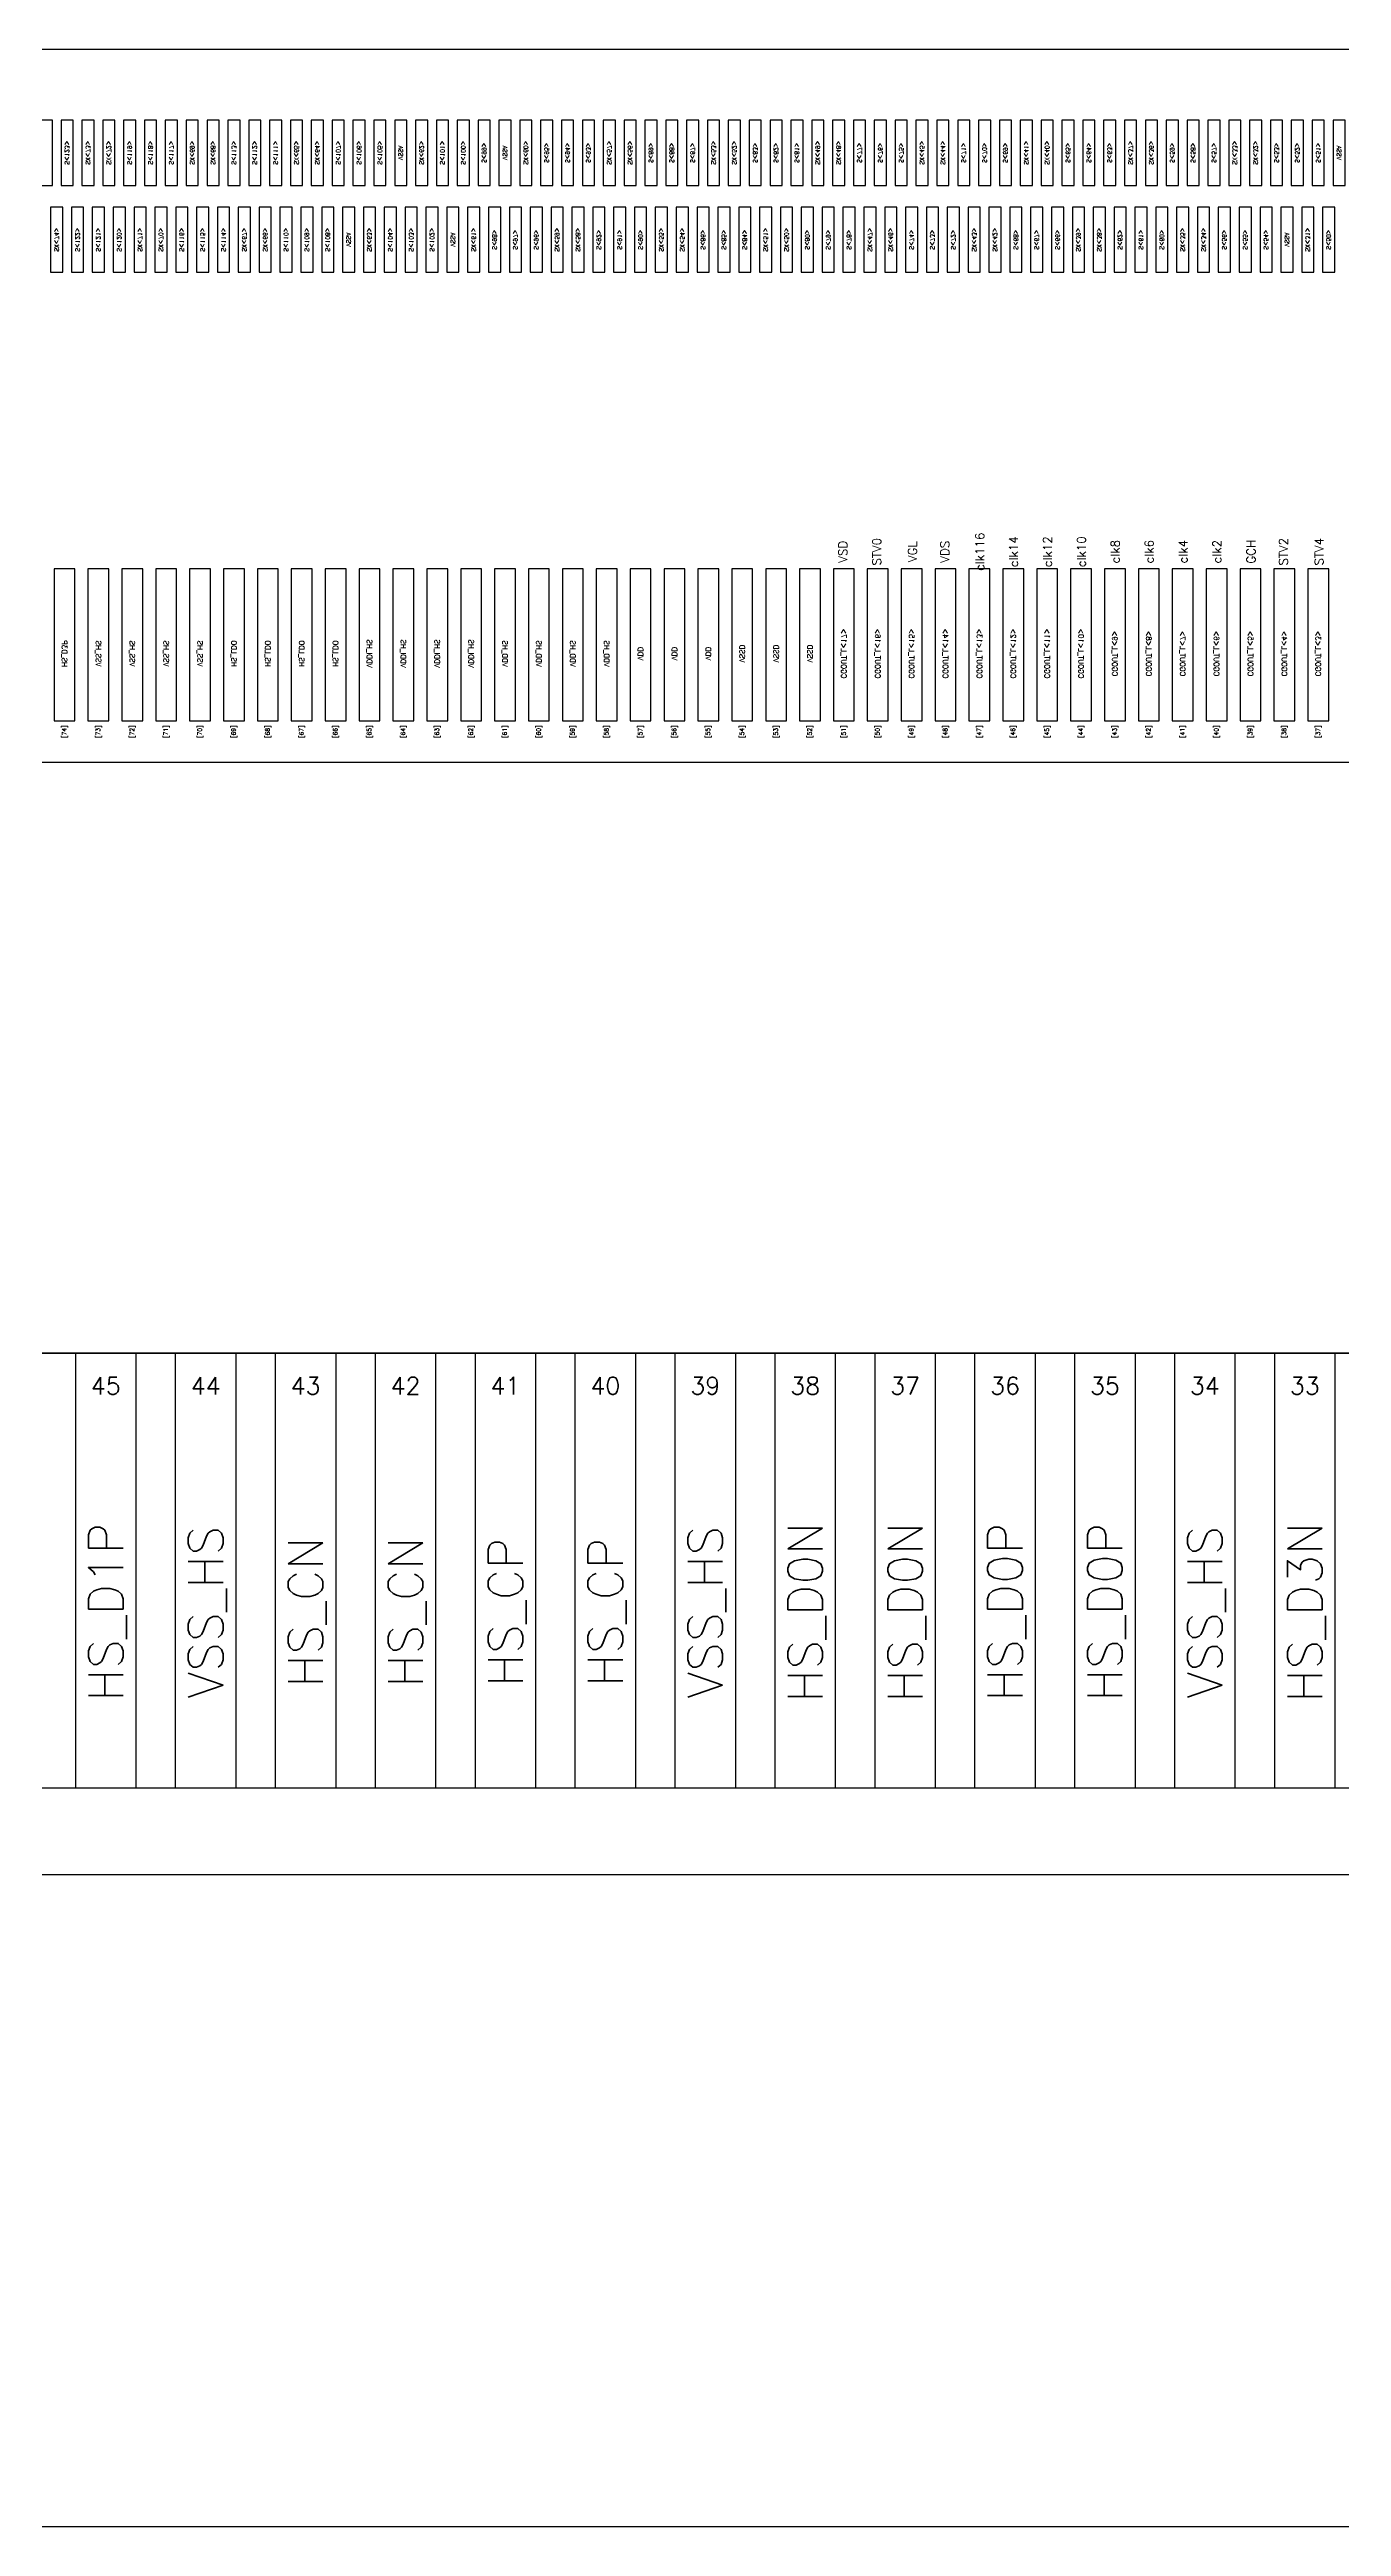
# Model space of a CAD drawing. Header units: millimetres. Extents: x 1862 to 2439, y 367 to 860.
# Drawn here: x 2067.314 to 2068.801, y 555.193 to 558.043 of the extents above; entities that cross this region are included whole.
import ezdxf
from ezdxf.enums import TextEntityAlignment as Align

# ---------------------------------------------------------------- set-up
doc = ezdxf.new("R2010")
doc.units = ezdxf.units.MM
doc.layers.add('FPC', color=7, linetype='Continuous')
doc.layers.add('标 注', color=3, linetype='Continuous')
doc.styles.get("Standard").update_dxf_attribs({"font": 'txt', "bigfont": 'gbcbig.shx'})

# ---------------------------------------------------------------- blocks, each defined once
blk = doc.blocks.new('LCD')
at = {"color": 6}
blk.add_line((7370.5424, -538.5852), (7424.3824, -538.5852), dxfattribs=at)
for points in [[(7384.9624, -537.3052), (7409.9624, -537.3052), (7409.9624, -536.4852), (7384.9624, -536.4852)], [(7406.9894, -536.6415), (7407.0034, -536.6415), (7407.0034, -536.5665), (7406.9894, -536.5665)], [(7406.9894, -536.6415), (7407.0034, -536.6415), (7407.0034, -536.5665), (7406.9894, -536.5665)], [(7407.0134, -536.6415), (7407.0274, -536.6415), (7407.0274, -536.5665), (7407.0134, -536.5665)], [(7407.0134, -536.6415), (7407.0274, -536.6415), (7407.0274, -536.5665), (7407.0134, -536.5665)], [(7407.0374, -536.6415), (7407.0514, -536.6415), (7407.0514, -536.5665), (7407.0374, -536.5665)], [(7407.0374, -536.6415), (7407.0514, -536.6415), (7407.0514, -536.5665), (7407.0374, -536.5665)], [(7407.0614, -536.6415), (7407.0754, -536.6415), (7407.0754, -536.5665), (7407.0614, -536.5665)], [(7407.0614, -536.6415), (7407.0754, -536.6415), (7407.0754, -536.5665), (7407.0614, -536.5665)], [(7407.0854, -536.6415), (7407.0994, -536.6415), (7407.0994, -536.5665), (7407.0854, -536.5665)], [(7407.0854, -536.6415), (7407.0994, -536.6415), (7407.0994, -536.5665), (7407.0854, -536.5665)], [(7407.1094, -536.6415), (7407.1234, -536.6415), (7407.1234, -536.5665), (7407.1094, -536.5665)], [(7407.1094, -536.6415), (7407.1234, -536.6415), (7407.1234, -536.5665), (7407.1094, -536.5665)], [(7407.1334, -536.6415), (7407.1474, -536.6415), (7407.1474, -536.5665), (7407.1334, -536.5665)], [(7407.1334, -536.6415), (7407.1474, -536.6415), (7407.1474, -536.5665), (7407.1334, -536.5665)], [(7407.1574, -536.6415), (7407.1714, -536.6415), (7407.1714, -536.5665), (7407.1574, -536.5665)], [(7407.1574, -536.6415), (7407.1714, -536.6415), (7407.1714, -536.5665), (7407.1574, -536.5665)], [(7407.1814, -536.6415), (7407.1954, -536.6415), (7407.1954, -536.5665), (7407.1814, -536.5665)], [(7407.1814, -536.6415), (7407.1954, -536.6415), (7407.1954, -536.5665), (7407.1814, -536.5665)], [(7407.2054, -536.6415), (7407.2194, -536.6415), (7407.2194, -536.5665), (7407.2054, -536.5665)], [(7407.2054, -536.6415), (7407.2194, -536.6415), (7407.2194, -536.5665), (7407.2054, -536.5665)], [(7407.2294, -536.6415), (7407.2434, -536.6415), (7407.2434, -536.5665), (7407.2294, -536.5665)], [(7407.2294, -536.6415), (7407.2434, -536.6415), (7407.2434, -536.5665), (7407.2294, -536.5665)], [(7407.2534, -536.6415), (7407.2674, -536.6415), (7407.2674, -536.5665), (7407.2534, -536.5665)], [(7407.2534, -536.6415), (7407.2674, -536.6415), (7407.2674, -536.5665), (7407.2534, -536.5665)], [(7407.2774, -536.6415), (7407.2914, -536.6415), (7407.2914, -536.5665), (7407.2774, -536.5665)], [(7407.2774, -536.6415), (7407.2914, -536.6415), (7407.2914, -536.5665), (7407.2774, -536.5665)], [(7407.3014, -536.6415), (7407.3154, -536.6415), (7407.3154, -536.5665), (7407.3014, -536.5665)], [(7407.3014, -536.6415), (7407.3154, -536.6415), (7407.3154, -536.5665), (7407.3014, -536.5665)], [(7407.3254, -536.6415), (7407.3394, -536.6415), (7407.3394, -536.5665), (7407.3254, -536.5665)], [(7407.3254, -536.6415), (7407.3394, -536.6415), (7407.3394, -536.5665), (7407.3254, -536.5665)], [(7407.3494, -536.6415), (7407.3634, -536.6415), (7407.3634, -536.5665), (7407.3494, -536.5665)], [(7407.3494, -536.6415), (7407.3634, -536.6415), (7407.3634, -536.5665), (7407.3494, -536.5665)], [(7407.3734, -536.6415), (7407.3874, -536.6415), (7407.3874, -536.5665), (7407.3734, -536.5665)], [(7407.3734, -536.6415), (7407.3874, -536.6415), (7407.3874, -536.5665), (7407.3734, -536.5665)], [(7407.3974, -536.6415), (7407.4114, -536.6415), (7407.4114, -536.5665), (7407.3974, -536.5665)], [(7407.3974, -536.6415), (7407.4114, -536.6415), (7407.4114, -536.5665), (7407.3974, -536.5665)], [(7407.4214, -536.6415), (7407.4354, -536.6415), (7407.4354, -536.5665), (7407.4214, -536.5665)], [(7407.4214, -536.6415), (7407.4354, -536.6415), (7407.4354, -536.5665), (7407.4214, -536.5665)], [(7407.4454, -536.6415), (7407.4594, -536.6415), (7407.4594, -536.5665), (7407.4454, -536.5665)], [(7407.4454, -536.6415), (7407.4594, -536.6415), (7407.4594, -536.5665), (7407.4454, -536.5665)], [(7407.4694, -536.6415), (7407.4834, -536.6415), (7407.4834, -536.5665), (7407.4694, -536.5665)], [(7407.4694, -536.6415), (7407.4834, -536.6415), (7407.4834, -536.5665), (7407.4694, -536.5665)], [(7407.4934, -536.6415), (7407.5074, -536.6415), (7407.5074, -536.5665), (7407.4934, -536.5665)], [(7407.4934, -536.6415), (7407.5074, -536.6415), (7407.5074, -536.5665), (7407.4934, -536.5665)], [(7407.5174, -536.6415), (7407.5314, -536.6415), (7407.5314, -536.5665), (7407.5174, -536.5665)], [(7407.5174, -536.6415), (7407.5314, -536.6415), (7407.5314, -536.5665), (7407.5174, -536.5665)], [(7407.5414, -536.6415), (7407.5554, -536.6415), (7407.5554, -536.5665), (7407.5414, -536.5665)], [(7407.5414, -536.6415), (7407.5554, -536.6415), (7407.5554, -536.5665), (7407.5414, -536.5665)], [(7407.5654, -536.6415), (7407.5794, -536.6415), (7407.5794, -536.5665), (7407.5654, -536.5665)], [(7407.5654, -536.6415), (7407.5794, -536.6415), (7407.5794, -536.5665), (7407.5654, -536.5665)], [(7407.5894, -536.6415), (7407.6034, -536.6415), (7407.6034, -536.5665), (7407.5894, -536.5665)], [(7407.5894, -536.6415), (7407.6034, -536.6415), (7407.6034, -536.5665), (7407.5894, -536.5665)], [(7407.6134, -536.6415), (7407.6274, -536.6415), (7407.6274, -536.5665), (7407.6134, -536.5665)], [(7407.6134, -536.6415), (7407.6274, -536.6415), (7407.6274, -536.5665), (7407.6134, -536.5665)], [(7407.6374, -536.6415), (7407.6514, -536.6415), (7407.6514, -536.5665), (7407.6374, -536.5665)], [(7407.6374, -536.6415), (7407.6514, -536.6415), (7407.6514, -536.5665), (7407.6374, -536.5665)], [(7407.6614, -536.6415), (7407.6754, -536.6415), (7407.6754, -536.5665), (7407.6614, -536.5665)], [(7407.6614, -536.6415), (7407.6754, -536.6415), (7407.6754, -536.5665), (7407.6614, -536.5665)], [(7407.6854, -536.6415), (7407.6994, -536.6415), (7407.6994, -536.5665), (7407.6854, -536.5665)], [(7407.6854, -536.6415), (7407.6994, -536.6415), (7407.6994, -536.5665), (7407.6854, -536.5665)], [(7407.7094, -536.6415), (7407.7234, -536.6415), (7407.7234, -536.5665), (7407.7094, -536.5665)], [(7407.7094, -536.6415), (7407.7234, -536.6415), (7407.7234, -536.5665), (7407.7094, -536.5665)], [(7407.7334, -536.6415), (7407.7474, -536.6415), (7407.7474, -536.5665), (7407.7334, -536.5665)], [(7407.7334, -536.6415), (7407.7474, -536.6415), (7407.7474, -536.5665), (7407.7334, -536.5665)], [(7407.7574, -536.6415), (7407.7714, -536.6415), (7407.7714, -536.5665), (7407.7574, -536.5665)], [(7407.7574, -536.6415), (7407.7714, -536.6415), (7407.7714, -536.5665), (7407.7574, -536.5665)], [(7407.7814, -536.6415), (7407.7954, -536.6415), (7407.7954, -536.5665), (7407.7814, -536.5665)], [(7407.7814, -536.6415), (7407.7954, -536.6415), (7407.7954, -536.5665), (7407.7814, -536.5665)], [(7407.8054, -536.6415), (7407.8194, -536.6415), (7407.8194, -536.5665), (7407.8054, -536.5665)], [(7407.8054, -536.6415), (7407.8194, -536.6415), (7407.8194, -536.5665), (7407.8054, -536.5665)], [(7407.8294, -536.6415), (7407.8434, -536.6415), (7407.8434, -536.5665), (7407.8294, -536.5665)], [(7407.8294, -536.6415), (7407.8434, -536.6415), (7407.8434, -536.5665), (7407.8294, -536.5665)], [(7407.8534, -536.6415), (7407.8674, -536.6415), (7407.8674, -536.5665), (7407.8534, -536.5665)], [(7407.8534, -536.6415), (7407.8674, -536.6415), (7407.8674, -536.5665), (7407.8534, -536.5665)], [(7407.8774, -536.6415), (7407.8914, -536.6415), (7407.8914, -536.5665), (7407.8774, -536.5665)], [(7407.8774, -536.6415), (7407.8914, -536.6415), (7407.8914, -536.5665), (7407.8774, -536.5665)], [(7407.9014, -536.6415), (7407.9154, -536.6415), (7407.9154, -536.5665), (7407.9014, -536.5665)], [(7407.9014, -536.6415), (7407.9154, -536.6415), (7407.9154, -536.5665), (7407.9014, -536.5665)], [(7407.9254, -536.6415), (7407.9394, -536.6415), (7407.9394, -536.5665), (7407.9254, -536.5665)], [(7407.9254, -536.6415), (7407.9394, -536.6415), (7407.9394, -536.5665), (7407.9254, -536.5665)], [(7407.9494, -536.6415), (7407.9634, -536.6415), (7407.9634, -536.5665), (7407.9494, -536.5665)], [(7407.9494, -536.6415), (7407.9634, -536.6415), (7407.9634, -536.5665), (7407.9494, -536.5665)], [(7407.9734, -536.6415), (7407.9874, -536.6415), (7407.9874, -536.5665), (7407.9734, -536.5665)], [(7407.9734, -536.6415), (7407.9874, -536.6415), (7407.9874, -536.5665), (7407.9734, -536.5665)], [(7407.9974, -536.6415), (7408.0114, -536.6415), (7408.0114, -536.5665), (7407.9974, -536.5665)], [(7407.9974, -536.6415), (7408.0114, -536.6415), (7408.0114, -536.5665), (7407.9974, -536.5665)], [(7408.0214, -536.6415), (7408.0354, -536.6415), (7408.0354, -536.5665), (7408.0214, -536.5665)], [(7408.0214, -536.6415), (7408.0354, -536.6415), (7408.0354, -536.5665), (7408.0214, -536.5665)], [(7408.0454, -536.6415), (7408.0594, -536.6415), (7408.0594, -536.5665), (7408.0454, -536.5665)], [(7408.0454, -536.6415), (7408.0594, -536.6415), (7408.0594, -536.5665), (7408.0454, -536.5665)], [(7408.0694, -536.6415), (7408.0834, -536.6415), (7408.0834, -536.5665), (7408.0694, -536.5665)], [(7408.0694, -536.6415), (7408.0834, -536.6415), (7408.0834, -536.5665), (7408.0694, -536.5665)], [(7408.0934, -536.6415), (7408.1074, -536.6415), (7408.1074, -536.5665), (7408.0934, -536.5665)], [(7408.0934, -536.6415), (7408.1074, -536.6415), (7408.1074, -536.5665), (7408.0934, -536.5665)], [(7408.1174, -536.6415), (7408.1314, -536.6415), (7408.1314, -536.5665), (7408.1174, -536.5665)], [(7408.1174, -536.6415), (7408.1314, -536.6415), (7408.1314, -536.5665), (7408.1174, -536.5665)], [(7408.1414, -536.6415), (7408.1554, -536.6415), (7408.1554, -536.5665), (7408.1414, -536.5665)], [(7408.1414, -536.6415), (7408.1554, -536.6415), (7408.1554, -536.5665), (7408.1414, -536.5665)], [(7408.1654, -536.6415), (7408.1794, -536.6415), (7408.1794, -536.5665), (7408.1654, -536.5665)], [(7408.1654, -536.6415), (7408.1794, -536.6415), (7408.1794, -536.5665), (7408.1654, -536.5665)], [(7408.1894, -536.6415), (7408.2034, -536.6415), (7408.2034, -536.5665), (7408.1894, -536.5665)], [(7408.1894, -536.6415), (7408.2034, -536.6415), (7408.2034, -536.5665), (7408.1894, -536.5665)], [(7408.2134, -536.6415), (7408.2274, -536.6415), (7408.2274, -536.5665), (7408.2134, -536.5665)], [(7408.2134, -536.6415), (7408.2274, -536.6415), (7408.2274, -536.5665), (7408.2134, -536.5665)], [(7408.2374, -536.6415), (7408.2514, -536.6415), (7408.2514, -536.5665), (7408.2374, -536.5665)], [(7408.2374, -536.6415), (7408.2514, -536.6415), (7408.2514, -536.5665), (7408.2374, -536.5665)], [(7408.2614, -536.6415), (7408.2754, -536.6415), (7408.2754, -536.5665), (7408.2614, -536.5665)], [(7408.2614, -536.6415), (7408.2754, -536.6415), (7408.2754, -536.5665), (7408.2614, -536.5665)], [(7408.2854, -536.6415), (7408.2994, -536.6415), (7408.2994, -536.5665), (7408.2854, -536.5665)], [(7408.2854, -536.6415), (7408.2994, -536.6415), (7408.2994, -536.5665), (7408.2854, -536.5665)], [(7408.3094, -536.6415), (7408.3234, -536.6415), (7408.3234, -536.5665), (7408.3094, -536.5665)], [(7408.3094, -536.6415), (7408.3234, -536.6415), (7408.3234, -536.5665), (7408.3094, -536.5665)], [(7408.3334, -536.6415), (7408.3474, -536.6415), (7408.3474, -536.5665), (7408.3334, -536.5665)], [(7408.3334, -536.6415), (7408.3474, -536.6415), (7408.3474, -536.5665), (7408.3334, -536.5665)], [(7408.3574, -536.6415), (7408.3714, -536.6415), (7408.3714, -536.5665), (7408.3574, -536.5665)], [(7408.3574, -536.6415), (7408.3714, -536.6415), (7408.3714, -536.5665), (7408.3574, -536.5665)], [(7408.3814, -536.6415), (7408.3954, -536.6415), (7408.3954, -536.5665), (7408.3814, -536.5665)], [(7408.3814, -536.6415), (7408.3954, -536.6415), (7408.3954, -536.5665), (7408.3814, -536.5665)], [(7408.4054, -536.6415), (7408.4194, -536.6415), (7408.4194, -536.5665), (7408.4054, -536.5665)], [(7408.4054, -536.6415), (7408.4194, -536.6415), (7408.4194, -536.5665), (7408.4054, -536.5665)], [(7408.4294, -536.6415), (7408.4434, -536.6415), (7408.4434, -536.5665), (7408.4294, -536.5665)], [(7408.4294, -536.6415), (7408.4434, -536.6415), (7408.4434, -536.5665), (7408.4294, -536.5665)], [(7408.4534, -536.6415), (7408.4674, -536.6415), (7408.4674, -536.5665), (7408.4534, -536.5665)], [(7408.4534, -536.6415), (7408.4674, -536.6415), (7408.4674, -536.5665), (7408.4534, -536.5665)], [(7408.4774, -536.6415), (7408.4914, -536.6415), (7408.4914, -536.5665), (7408.4774, -536.5665)], [(7408.4774, -536.6415), (7408.4914, -536.6415), (7408.4914, -536.5665), (7408.4774, -536.5665)], [(7407.0014, -536.7415), (7407.0154, -536.7415), (7407.0154, -536.6665), (7407.0014, -536.6665)], [(7407.0014, -536.7415), (7407.0154, -536.7415), (7407.0154, -536.6665), (7407.0014, -536.6665)], [(7407.0254, -536.7415), (7407.0394, -536.7415), (7407.0394, -536.6665), (7407.0254, -536.6665)], [(7407.0254, -536.7415), (7407.0394, -536.7415), (7407.0394, -536.6665), (7407.0254, -536.6665)], [(7407.0494, -536.7415), (7407.0634, -536.7415), (7407.0634, -536.6665), (7407.0494, -536.6665)], [(7407.0494, -536.7415), (7407.0634, -536.7415), (7407.0634, -536.6665), (7407.0494, -536.6665)], [(7407.0734, -536.7415), (7407.0874, -536.7415), (7407.0874, -536.6665), (7407.0734, -536.6665)], [(7407.0734, -536.7415), (7407.0874, -536.7415), (7407.0874, -536.6665), (7407.0734, -536.6665)], [(7407.0974, -536.7415), (7407.1114, -536.7415), (7407.1114, -536.6665), (7407.0974, -536.6665)], [(7407.0974, -536.7415), (7407.1114, -536.7415), (7407.1114, -536.6665), (7407.0974, -536.6665)], [(7407.1214, -536.7415), (7407.1354, -536.7415), (7407.1354, -536.6665), (7407.1214, -536.6665)], [(7407.1214, -536.7415), (7407.1354, -536.7415), (7407.1354, -536.6665), (7407.1214, -536.6665)], [(7407.1454, -536.7415), (7407.1594, -536.7415), (7407.1594, -536.6665), (7407.1454, -536.6665)], [(7407.1454, -536.7415), (7407.1594, -536.7415), (7407.1594, -536.6665), (7407.1454, -536.6665)], [(7407.1694, -536.7415), (7407.1834, -536.7415), (7407.1834, -536.6665), (7407.1694, -536.6665)], [(7407.1694, -536.7415), (7407.1834, -536.7415), (7407.1834, -536.6665), (7407.1694, -536.6665)], [(7407.1934, -536.7415), (7407.2074, -536.7415), (7407.2074, -536.6665), (7407.1934, -536.6665)], [(7407.1934, -536.7415), (7407.2074, -536.7415), (7407.2074, -536.6665), (7407.1934, -536.6665)], [(7407.2174, -536.7415), (7407.2314, -536.7415), (7407.2314, -536.6665), (7407.2174, -536.6665)], [(7407.2174, -536.7415), (7407.2314, -536.7415), (7407.2314, -536.6665), (7407.2174, -536.6665)], [(7407.2414, -536.7415), (7407.2554, -536.7415), (7407.2554, -536.6665), (7407.2414, -536.6665)], [(7407.2414, -536.7415), (7407.2554, -536.7415), (7407.2554, -536.6665), (7407.2414, -536.6665)], [(7407.2654, -536.7415), (7407.2794, -536.7415), (7407.2794, -536.6665), (7407.2654, -536.6665)], [(7407.2654, -536.7415), (7407.2794, -536.7415), (7407.2794, -536.6665), (7407.2654, -536.6665)], [(7407.2894, -536.7415), (7407.3034, -536.7415), (7407.3034, -536.6665), (7407.2894, -536.6665)], [(7407.2894, -536.7415), (7407.3034, -536.7415), (7407.3034, -536.6665), (7407.2894, -536.6665)], [(7407.3134, -536.7415), (7407.3274, -536.7415), (7407.3274, -536.6665), (7407.3134, -536.6665)], [(7407.3134, -536.7415), (7407.3274, -536.7415), (7407.3274, -536.6665), (7407.3134, -536.6665)], [(7407.3374, -536.7415), (7407.3514, -536.7415), (7407.3514, -536.6665), (7407.3374, -536.6665)], [(7407.3374, -536.7415), (7407.3514, -536.7415), (7407.3514, -536.6665), (7407.3374, -536.6665)], [(7407.3614, -536.7415), (7407.3754, -536.7415), (7407.3754, -536.6665), (7407.3614, -536.6665)], [(7407.3614, -536.7415), (7407.3754, -536.7415), (7407.3754, -536.6665), (7407.3614, -536.6665)], [(7407.3854, -536.7415), (7407.3994, -536.7415), (7407.3994, -536.6665), (7407.3854, -536.6665)], [(7407.3854, -536.7415), (7407.3994, -536.7415), (7407.3994, -536.6665), (7407.3854, -536.6665)], [(7407.4094, -536.7415), (7407.4234, -536.7415), (7407.4234, -536.6665), (7407.4094, -536.6665)], [(7407.4094, -536.7415), (7407.4234, -536.7415), (7407.4234, -536.6665), (7407.4094, -536.6665)], [(7407.4334, -536.7415), (7407.4474, -536.7415), (7407.4474, -536.6665), (7407.4334, -536.6665)], [(7407.4334, -536.7415), (7407.4474, -536.7415), (7407.4474, -536.6665), (7407.4334, -536.6665)], [(7407.4574, -536.7415), (7407.4714, -536.7415), (7407.4714, -536.6665), (7407.4574, -536.6665)], [(7407.4574, -536.7415), (7407.4714, -536.7415), (7407.4714, -536.6665), (7407.4574, -536.6665)], [(7407.4814, -536.7415), (7407.4954, -536.7415), (7407.4954, -536.6665), (7407.4814, -536.6665)], [(7407.4814, -536.7415), (7407.4954, -536.7415), (7407.4954, -536.6665), (7407.4814, -536.6665)], [(7407.5054, -536.7415), (7407.5194, -536.7415), (7407.5194, -536.6665), (7407.5054, -536.6665)], [(7407.5054, -536.7415), (7407.5194, -536.7415), (7407.5194, -536.6665), (7407.5054, -536.6665)], [(7407.5294, -536.7415), (7407.5434, -536.7415), (7407.5434, -536.6665), (7407.5294, -536.6665)], [(7407.5294, -536.7415), (7407.5434, -536.7415), (7407.5434, -536.6665), (7407.5294, -536.6665)], [(7407.5534, -536.7415), (7407.5674, -536.7415), (7407.5674, -536.6665), (7407.5534, -536.6665)], [(7407.5534, -536.7415), (7407.5674, -536.7415), (7407.5674, -536.6665), (7407.5534, -536.6665)], [(7407.5774, -536.7415), (7407.5914, -536.7415), (7407.5914, -536.6665), (7407.5774, -536.6665)], [(7407.5774, -536.7415), (7407.5914, -536.7415), (7407.5914, -536.6665), (7407.5774, -536.6665)], [(7407.6014, -536.7415), (7407.6154, -536.7415), (7407.6154, -536.6665), (7407.6014, -536.6665)], [(7407.6014, -536.7415), (7407.6154, -536.7415), (7407.6154, -536.6665), (7407.6014, -536.6665)], [(7407.6254, -536.7415), (7407.6394, -536.7415), (7407.6394, -536.6665), (7407.6254, -536.6665)], [(7407.6254, -536.7415), (7407.6394, -536.7415), (7407.6394, -536.6665), (7407.6254, -536.6665)], [(7407.6494, -536.7415), (7407.6634, -536.7415), (7407.6634, -536.6665), (7407.6494, -536.6665)], [(7407.6494, -536.7415), (7407.6634, -536.7415), (7407.6634, -536.6665), (7407.6494, -536.6665)], [(7407.6734, -536.7415), (7407.6874, -536.7415), (7407.6874, -536.6665), (7407.6734, -536.6665)], [(7407.6734, -536.7415), (7407.6874, -536.7415), (7407.6874, -536.6665), (7407.6734, -536.6665)], [(7407.6974, -536.7415), (7407.7114, -536.7415), (7407.7114, -536.6665), (7407.6974, -536.6665)], [(7407.6974, -536.7415), (7407.7114, -536.7415), (7407.7114, -536.6665), (7407.6974, -536.6665)], [(7407.7214, -536.7415), (7407.7354, -536.7415), (7407.7354, -536.6665), (7407.7214, -536.6665)], [(7407.7214, -536.7415), (7407.7354, -536.7415), (7407.7354, -536.6665), (7407.7214, -536.6665)], [(7407.7454, -536.7415), (7407.7594, -536.7415), (7407.7594, -536.6665), (7407.7454, -536.6665)], [(7407.7454, -536.7415), (7407.7594, -536.7415), (7407.7594, -536.6665), (7407.7454, -536.6665)], [(7407.7694, -536.7415), (7407.7834, -536.7415), (7407.7834, -536.6665), (7407.7694, -536.6665)], [(7407.7694, -536.7415), (7407.7834, -536.7415), (7407.7834, -536.6665), (7407.7694, -536.6665)], [(7407.7934, -536.7415), (7407.8074, -536.7415), (7407.8074, -536.6665), (7407.7934, -536.6665)], [(7407.7934, -536.7415), (7407.8074, -536.7415), (7407.8074, -536.6665), (7407.7934, -536.6665)], [(7407.8174, -536.7415), (7407.8314, -536.7415), (7407.8314, -536.6665), (7407.8174, -536.6665)], [(7407.8174, -536.7415), (7407.8314, -536.7415), (7407.8314, -536.6665), (7407.8174, -536.6665)], [(7407.8414, -536.7415), (7407.8554, -536.7415), (7407.8554, -536.6665), (7407.8414, -536.6665)], [(7407.8414, -536.7415), (7407.8554, -536.7415), (7407.8554, -536.6665), (7407.8414, -536.6665)], [(7407.8654, -536.7415), (7407.8794, -536.7415), (7407.8794, -536.6665), (7407.8654, -536.6665)], [(7407.8654, -536.7415), (7407.8794, -536.7415), (7407.8794, -536.6665), (7407.8654, -536.6665)], [(7407.8894, -536.7415), (7407.9034, -536.7415), (7407.9034, -536.6665), (7407.8894, -536.6665)], [(7407.8894, -536.7415), (7407.9034, -536.7415), (7407.9034, -536.6665), (7407.8894, -536.6665)], [(7407.9134, -536.7415), (7407.9274, -536.7415), (7407.9274, -536.6665), (7407.9134, -536.6665)], [(7407.9134, -536.7415), (7407.9274, -536.7415), (7407.9274, -536.6665), (7407.9134, -536.6665)], [(7407.9374, -536.7415), (7407.9514, -536.7415), (7407.9514, -536.6665), (7407.9374, -536.6665)], [(7407.9374, -536.7415), (7407.9514, -536.7415), (7407.9514, -536.6665), (7407.9374, -536.6665)], [(7407.9614, -536.7415), (7407.9754, -536.7415), (7407.9754, -536.6665), (7407.9614, -536.6665)], [(7407.9614, -536.7415), (7407.9754, -536.7415), (7407.9754, -536.6665), (7407.9614, -536.6665)], [(7407.9854, -536.7415), (7407.9994, -536.7415), (7407.9994, -536.6665), (7407.9854, -536.6665)], [(7407.9854, -536.7415), (7407.9994, -536.7415), (7407.9994, -536.6665), (7407.9854, -536.6665)], [(7408.0094, -536.7415), (7408.0234, -536.7415), (7408.0234, -536.6665), (7408.0094, -536.6665)], [(7408.0094, -536.7415), (7408.0234, -536.7415), (7408.0234, -536.6665), (7408.0094, -536.6665)], [(7408.0334, -536.7415), (7408.0474, -536.7415), (7408.0474, -536.6665), (7408.0334, -536.6665)], [(7408.0334, -536.7415), (7408.0474, -536.7415), (7408.0474, -536.6665), (7408.0334, -536.6665)], [(7408.0574, -536.7415), (7408.0714, -536.7415), (7408.0714, -536.6665), (7408.0574, -536.6665)], [(7408.0574, -536.7415), (7408.0714, -536.7415), (7408.0714, -536.6665), (7408.0574, -536.6665)], [(7408.0814, -536.7415), (7408.0954, -536.7415), (7408.0954, -536.6665), (7408.0814, -536.6665)], [(7408.0814, -536.7415), (7408.0954, -536.7415), (7408.0954, -536.6665), (7408.0814, -536.6665)], [(7408.1054, -536.7415), (7408.1194, -536.7415), (7408.1194, -536.6665), (7408.1054, -536.6665)], [(7408.1054, -536.7415), (7408.1194, -536.7415), (7408.1194, -536.6665), (7408.1054, -536.6665)], [(7408.1294, -536.7415), (7408.1434, -536.7415), (7408.1434, -536.6665), (7408.1294, -536.6665)], [(7408.1294, -536.7415), (7408.1434, -536.7415), (7408.1434, -536.6665), (7408.1294, -536.6665)], [(7408.1534, -536.7415), (7408.1674, -536.7415), (7408.1674, -536.6665), (7408.1534, -536.6665)], [(7408.1534, -536.7415), (7408.1674, -536.7415), (7408.1674, -536.6665), (7408.1534, -536.6665)], [(7408.1774, -536.7415), (7408.1914, -536.7415), (7408.1914, -536.6665), (7408.1774, -536.6665)], [(7408.1774, -536.7415), (7408.1914, -536.7415), (7408.1914, -536.6665), (7408.1774, -536.6665)], [(7408.2014, -536.7415), (7408.2154, -536.7415), (7408.2154, -536.6665), (7408.2014, -536.6665)], [(7408.2014, -536.7415), (7408.2154, -536.7415), (7408.2154, -536.6665), (7408.2014, -536.6665)], [(7408.2254, -536.7415), (7408.2394, -536.7415), (7408.2394, -536.6665), (7408.2254, -536.6665)], [(7408.2254, -536.7415), (7408.2394, -536.7415), (7408.2394, -536.6665), (7408.2254, -536.6665)], [(7408.2494, -536.7415), (7408.2634, -536.7415), (7408.2634, -536.6665), (7408.2494, -536.6665)], [(7408.2494, -536.7415), (7408.2634, -536.7415), (7408.2634, -536.6665), (7408.2494, -536.6665)], [(7408.2734, -536.7415), (7408.2874, -536.7415), (7408.2874, -536.6665), (7408.2734, -536.6665)], [(7408.2734, -536.7415), (7408.2874, -536.7415), (7408.2874, -536.6665), (7408.2734, -536.6665)], [(7408.2974, -536.7415), (7408.3114, -536.7415), (7408.3114, -536.6665), (7408.2974, -536.6665)], [(7408.2974, -536.7415), (7408.3114, -536.7415), (7408.3114, -536.6665), (7408.2974, -536.6665)], [(7408.3214, -536.7415), (7408.3354, -536.7415), (7408.3354, -536.6665), (7408.3214, -536.6665)], [(7408.3214, -536.7415), (7408.3354, -536.7415), (7408.3354, -536.6665), (7408.3214, -536.6665)], [(7408.3454, -536.7415), (7408.3594, -536.7415), (7408.3594, -536.6665), (7408.3454, -536.6665)], [(7408.3454, -536.7415), (7408.3594, -536.7415), (7408.3594, -536.6665), (7408.3454, -536.6665)], [(7408.3694, -536.7415), (7408.3834, -536.7415), (7408.3834, -536.6665), (7408.3694, -536.6665)], [(7408.3694, -536.7415), (7408.3834, -536.7415), (7408.3834, -536.6665), (7408.3694, -536.6665)], [(7408.3934, -536.7415), (7408.4074, -536.7415), (7408.4074, -536.6665), (7408.3934, -536.6665)], [(7408.3934, -536.7415), (7408.4074, -536.7415), (7408.4074, -536.6665), (7408.3934, -536.6665)], [(7408.4174, -536.7415), (7408.4314, -536.7415), (7408.4314, -536.6665), (7408.4174, -536.6665)], [(7408.4174, -536.7415), (7408.4314, -536.7415), (7408.4314, -536.6665), (7408.4174, -536.6665)], [(7408.4414, -536.7415), (7408.4554, -536.7415), (7408.4554, -536.6665), (7408.4414, -536.6665)], [(7408.4414, -536.7415), (7408.4554, -536.7415), (7408.4554, -536.6665), (7408.4414, -536.6665)], [(7408.4654, -536.7415), (7408.4794, -536.7415), (7408.4794, -536.6665), (7408.4654, -536.6665)], [(7408.4654, -536.7415), (7408.4794, -536.7415), (7408.4794, -536.6665), (7408.4654, -536.6665)], [(7407.0054, -537.2577), (7407.0294, -537.2577), (7407.0294, -537.0827), (7407.0054, -537.0827)], [(7407.0054, -537.2577), (7407.0294, -537.2577), (7407.0294, -537.0827), (7407.0054, -537.0827)], [(7407.0444, -537.2577), (7407.0684, -537.2577), (7407.0684, -537.0827), (7407.0444, -537.0827)], [(7407.0444, -537.2577), (7407.0684, -537.2577), (7407.0684, -537.0827), (7407.0444, -537.0827)], [(7407.0834, -537.2577), (7407.1074, -537.2577), (7407.1074, -537.0827), (7407.0834, -537.0827)], [(7407.0834, -537.2577), (7407.1074, -537.2577), (7407.1074, -537.0827), (7407.0834, -537.0827)], [(7407.1224, -537.2577), (7407.1464, -537.2577), (7407.1464, -537.0827), (7407.1224, -537.0827)], [(7407.1224, -537.2577), (7407.1464, -537.2577), (7407.1464, -537.0827), (7407.1224, -537.0827)], [(7407.1614, -537.2577), (7407.1854, -537.2577), (7407.1854, -537.0827), (7407.1614, -537.0827)], [(7407.1614, -537.2577), (7407.1854, -537.2577), (7407.1854, -537.0827), (7407.1614, -537.0827)], [(7407.2004, -537.2577), (7407.2244, -537.2577), (7407.2244, -537.0827), (7407.2004, -537.0827)], [(7407.2004, -537.2577), (7407.2244, -537.2577), (7407.2244, -537.0827), (7407.2004, -537.0827)], [(7407.2394, -537.2577), (7407.2634, -537.2577), (7407.2634, -537.0827), (7407.2394, -537.0827)], [(7407.2394, -537.2577), (7407.2634, -537.2577), (7407.2634, -537.0827), (7407.2394, -537.0827)], [(7407.2784, -537.2577), (7407.3024, -537.2577), (7407.3024, -537.0827), (7407.2784, -537.0827)], [(7407.2784, -537.2577), (7407.3024, -537.2577), (7407.3024, -537.0827), (7407.2784, -537.0827)], [(7407.3174, -537.2577), (7407.3414, -537.2577), (7407.3414, -537.0827), (7407.3174, -537.0827)], [(7407.3174, -537.2577), (7407.3414, -537.2577), (7407.3414, -537.0827), (7407.3174, -537.0827)], [(7407.3564, -537.2577), (7407.3804, -537.2577), (7407.3804, -537.0827), (7407.3564, -537.0827)], [(7407.3564, -537.2577), (7407.3804, -537.2577), (7407.3804, -537.0827), (7407.3564, -537.0827)], [(7407.3954, -537.2577), (7407.4194, -537.2577), (7407.4194, -537.0827), (7407.3954, -537.0827)], [(7407.3954, -537.2577), (7407.4194, -537.2577), (7407.4194, -537.0827), (7407.3954, -537.0827)], [(7407.4344, -537.2577), (7407.4584, -537.2577), (7407.4584, -537.0827), (7407.4344, -537.0827)], [(7407.4344, -537.2577), (7407.4584, -537.2577), (7407.4584, -537.0827), (7407.4344, -537.0827)], [(7407.4734, -537.2577), (7407.4974, -537.2577), (7407.4974, -537.0827), (7407.4734, -537.0827)], [(7407.4734, -537.2577), (7407.4974, -537.2577), (7407.4974, -537.0827), (7407.4734, -537.0827)], [(7407.5124, -537.2577), (7407.5364, -537.2577), (7407.5364, -537.0827), (7407.5124, -537.0827)], [(7407.5124, -537.2577), (7407.5364, -537.2577), (7407.5364, -537.0827), (7407.5124, -537.0827)], [(7407.5514, -537.2577), (7407.5754, -537.2577), (7407.5754, -537.0827), (7407.5514, -537.0827)], [(7407.5514, -537.2577), (7407.5754, -537.2577), (7407.5754, -537.0827), (7407.5514, -537.0827)], [(7407.5904, -537.2577), (7407.6144, -537.2577), (7407.6144, -537.0827), (7407.5904, -537.0827)], [(7407.5904, -537.2577), (7407.6144, -537.2577), (7407.6144, -537.0827), (7407.5904, -537.0827)], [(7407.6294, -537.2577), (7407.6534, -537.2577), (7407.6534, -537.0827), (7407.6294, -537.0827)], [(7407.6294, -537.2577), (7407.6534, -537.2577), (7407.6534, -537.0827), (7407.6294, -537.0827)], [(7407.6684, -537.2577), (7407.6924, -537.2577), (7407.6924, -537.0827), (7407.6684, -537.0827)], [(7407.6684, -537.2577), (7407.6924, -537.2577), (7407.6924, -537.0827), (7407.6684, -537.0827)], [(7407.7074, -537.2577), (7407.7314, -537.2577), (7407.7314, -537.0827), (7407.7074, -537.0827)], [(7407.7074, -537.2577), (7407.7314, -537.2577), (7407.7314, -537.0827), (7407.7074, -537.0827)], [(7407.7464, -537.2577), (7407.7704, -537.2577), (7407.7704, -537.0827), (7407.7464, -537.0827)], [(7407.7464, -537.2577), (7407.7704, -537.2577), (7407.7704, -537.0827), (7407.7464, -537.0827)], [(7407.7854, -537.2577), (7407.8094, -537.2577), (7407.8094, -537.0827), (7407.7854, -537.0827)], [(7407.7854, -537.2577), (7407.8094, -537.2577), (7407.8094, -537.0827), (7407.7854, -537.0827)], [(7407.8244, -537.2577), (7407.8484, -537.2577), (7407.8484, -537.0827), (7407.8244, -537.0827)], [(7407.8244, -537.2577), (7407.8484, -537.2577), (7407.8484, -537.0827), (7407.8244, -537.0827)], [(7407.8634, -537.2577), (7407.8874, -537.2577), (7407.8874, -537.0827), (7407.8634, -537.0827)], [(7407.8634, -537.2577), (7407.8874, -537.2577), (7407.8874, -537.0827), (7407.8634, -537.0827)], [(7407.9024, -537.2577), (7407.9264, -537.2577), (7407.9264, -537.0827), (7407.9024, -537.0827)], [(7407.9024, -537.2577), (7407.9264, -537.2577), (7407.9264, -537.0827), (7407.9024, -537.0827)], [(7407.9414, -537.2577), (7407.9654, -537.2577), (7407.9654, -537.0827), (7407.9414, -537.0827)], [(7407.9414, -537.2577), (7407.9654, -537.2577), (7407.9654, -537.0827), (7407.9414, -537.0827)], [(7407.9804, -537.2577), (7408.0044, -537.2577), (7408.0044, -537.0827), (7407.9804, -537.0827)], [(7407.9804, -537.2577), (7408.0044, -537.2577), (7408.0044, -537.0827), (7407.9804, -537.0827)], [(7408.0194, -537.2577), (7408.0434, -537.2577), (7408.0434, -537.0827), (7408.0194, -537.0827)], [(7408.0194, -537.2577), (7408.0434, -537.2577), (7408.0434, -537.0827), (7408.0194, -537.0827)], [(7408.0584, -537.2577), (7408.0824, -537.2577), (7408.0824, -537.0827), (7408.0584, -537.0827)], [(7408.0584, -537.2577), (7408.0824, -537.2577), (7408.0824, -537.0827), (7408.0584, -537.0827)], [(7408.0974, -537.2577), (7408.1214, -537.2577), (7408.1214, -537.0827), (7408.0974, -537.0827)], [(7408.0974, -537.2577), (7408.1214, -537.2577), (7408.1214, -537.0827), (7408.0974, -537.0827)], [(7408.1364, -537.2577), (7408.1604, -537.2577), (7408.1604, -537.0827), (7408.1364, -537.0827)], [(7408.1364, -537.2577), (7408.1604, -537.2577), (7408.1604, -537.0827), (7408.1364, -537.0827)], [(7408.1754, -537.2577), (7408.1994, -537.2577), (7408.1994, -537.0827), (7408.1754, -537.0827)], [(7408.1754, -537.2577), (7408.1994, -537.2577), (7408.1994, -537.0827), (7408.1754, -537.0827)], [(7408.2144, -537.2577), (7408.2384, -537.2577), (7408.2384, -537.0827), (7408.2144, -537.0827)], [(7408.2144, -537.2577), (7408.2384, -537.2577), (7408.2384, -537.0827), (7408.2144, -537.0827)], [(7408.2534, -537.2577), (7408.2774, -537.2577), (7408.2774, -537.0827), (7408.2534, -537.0827)], [(7408.2534, -537.2577), (7408.2774, -537.2577), (7408.2774, -537.0827), (7408.2534, -537.0827)], [(7408.2924, -537.2577), (7408.3164, -537.2577), (7408.3164, -537.0827), (7408.2924, -537.0827)], [(7408.2924, -537.2577), (7408.3164, -537.2577), (7408.3164, -537.0827), (7408.2924, -537.0827)], [(7408.3314, -537.2577), (7408.3554, -537.2577), (7408.3554, -537.0827), (7408.3314, -537.0827)], [(7408.3314, -537.2577), (7408.3554, -537.2577), (7408.3554, -537.0827), (7408.3314, -537.0827)], [(7408.3704, -537.2577), (7408.3944, -537.2577), (7408.3944, -537.0827), (7408.3704, -537.0827)], [(7408.3704, -537.2577), (7408.3944, -537.2577), (7408.3944, -537.0827), (7408.3704, -537.0827)], [(7408.4094, -537.2577), (7408.4334, -537.2577), (7408.4334, -537.0827), (7408.4094, -537.0827)], [(7408.4094, -537.2577), (7408.4334, -537.2577), (7408.4334, -537.0827), (7408.4094, -537.0827)], [(7408.4484, -537.2577), (7408.4724, -537.2577), (7408.4724, -537.0827), (7408.4484, -537.0827)], [(7408.4484, -537.2577), (7408.4724, -537.2577), (7408.4724, -537.0827), (7408.4484, -537.0827)], [(7382.0249, -538.4852), (7412.8999, -538.4852), (7412.8999, -537.9852), (7382.0249, -537.9852)], [(7407.0299, -538.4852), (7407.0999, -538.4852), (7407.0999, -537.9852), (7407.0299, -537.9852)], [(7407.1449, -538.4852), (7407.2149, -538.4852), (7407.2149, -537.9852), (7407.1449, -537.9852)], [(7407.2599, -538.4852), (7407.3299, -538.4852), (7407.3299, -537.9852), (7407.2599, -537.9852)], [(7407.3749, -538.4852), (7407.4449, -538.4852), (7407.4449, -537.9852), (7407.3749, -537.9852)], [(7407.4899, -538.4852), (7407.5599, -538.4852), (7407.5599, -537.9852), (7407.4899, -537.9852)], [(7407.6049, -538.4852), (7407.6749, -538.4852), (7407.6749, -537.9852), (7407.6049, -537.9852)], [(7407.7199, -538.4852), (7407.7899, -538.4852), (7407.7899, -537.9852), (7407.7199, -537.9852)], [(7407.8349, -538.4852), (7407.9049, -538.4852), (7407.9049, -537.9852), (7407.8349, -537.9852)], [(7407.9499, -538.4852), (7408.0199, -538.4852), (7408.0199, -537.9852), (7407.9499, -537.9852)], [(7408.0649, -538.4852), (7408.1349, -538.4852), (7408.1349, -537.9852), (7408.0649, -537.9852)], [(7408.1799, -538.4852), (7408.2499, -538.4852), (7408.2499, -537.9852), (7408.1799, -537.9852)], [(7408.2949, -538.4852), (7408.3649, -538.4852), (7408.3649, -537.9852), (7408.2949, -537.9852)], [(7408.4099, -538.4852), (7408.4799, -538.4852), (7408.4799, -537.9852), (7408.4099, -537.9852)]]:
    blk.add_lwpolyline(points, close=True, dxfattribs=at)
at = {"color": 6, "text_generation_flag": 4}
for s, height, p in [('S<123>', 0.005, (7407.0204, -536.604)), ('SX<73>', 0.005, (7407.0444, -536.604)), ('SX<72>', 0.005, (7407.0684, -536.604)), ('S<119>', 0.005, (7407.0924, -536.604)), ('S<118>', 0.005, (7407.1164, -536.604)), ('S<117>', 0.005, (7407.1404, -536.604)), ('SX<69>', 0.005, (7407.1644, -536.604)), ('SX<68>', 0.005, (7407.1884, -536.604)), ('S<113>', 0.005, (7407.2124, -536.604)), ('S<112>', 0.005, (7407.2364, -536.604)), ('S<111>', 0.005, (7407.2604, -536.604)), ('SX<65>', 0.005, (7407.2844, -536.604)), ('SX<64>', 0.005, (7407.3084, -536.604)), ('S<107>', 0.005, (7407.3324, -536.604)), ('S<106>', 0.005, (7407.3564, -536.604)), ('S<105>', 0.005, (7407.3804, -536.604)), ('VSSA', 0.005, (7407.4044, -536.604)), ('SX<62>', 0.005, (7407.4284, -536.604)), ('S<101>', 0.005, (7407.4524, -536.604)), ('S<100>', 0.005, (7407.4764, -536.604)), ('S<99>', 0.005, (7407.5004, -536.604)), ('VSSA', 0.005, (7407.5244, -536.604)), ('SX<60>', 0.005, (7407.5484, -536.604)), ('S<95>', 0.005, (7407.5724, -536.604)), ('S<94>', 0.005, (7407.5964, -536.604)), ('S<93>', 0.005, (7407.6204, -536.604)), ('SX<57>', 0.005, (7407.6444, -536.604)), ('SX<56>', 0.005, (7407.6684, -536.604)), ('S<89>', 0.005, (7407.6924, -536.604)), ('S<88>', 0.005, (7407.7164, -536.604)), ('S<87>', 0.005, (7407.7404, -536.604)), ('SX<53>', 0.005, (7407.7644, -536.604)), ('SX<52>', 0.005, (7407.7884, -536.604)), ('S<83>', 0.005, (7407.8124, -536.604)), ('S<82>', 0.005, (7407.8364, -536.604)), ('S<81>', 0.005, (7407.8604, -536.604)), ('SX<49>', 0.005, (7407.8844, -536.604)), ('SX<48>', 0.005, (7407.9084, -536.604)), ('S<77>', 0.005, (7407.9324, -536.604)), ('S<76>', 0.005, (7407.9564, -536.604)), ('S<75>', 0.005, (7407.9804, -536.604)), ('SX<45>', 0.005, (7408.0044, -536.604)), ('SX<44>', 0.005, (7408.0284, -536.604)), ('S<71>', 0.005, (7408.0524, -536.604)), ('S<70>', 0.005, (7408.0764, -536.604)), ('S<69>', 0.005, (7408.1004, -536.604)), ('SX<41>', 0.005, (7408.1244, -536.604)), ('SX<40>', 0.005, (7408.1484, -536.604)), ('S<65>', 0.005, (7408.1724, -536.604)), ('S<64>', 0.005, (7408.1964, -536.604)), ('S<63>', 0.005, (7408.2204, -536.604)), ('SX<37>', 0.005, (7408.2444, -536.604)), ('SX<36>', 0.005, (7408.2684, -536.604)), ('S<59>', 0.005, (7408.2924, -536.604)), ('S<58>', 0.005, (7408.3164, -536.604)), ('S<57>', 0.005, (7408.3404, -536.604)), ('SX<33>', 0.005, (7408.3644, -536.604)), ('SX<32>', 0.005, (7408.3884, -536.604)), ('S<53>', 0.005, (7408.4124, -536.604)), ('S<52>', 0.005, (7408.4364, -536.604)), ('S<51>', 0.005, (7408.4604, -536.604)), ('VSSA', 0.005, (7408.4844, -536.604)), ('SX<74>', 0.005, (7407.0084, -536.704)), ('S<122>', 0.005, (7407.0324, -536.704)), ('S<121>', 0.005, (7407.0564, -536.704)), ('S<120>', 0.005, (7407.0804, -536.704)), ('SX<71>', 0.005, (7407.1044, -536.704)), ('SX<70>', 0.005, (7407.1284, -536.704)), ('S<116>', 0.005, (7407.1524, -536.704)), ('S<115>', 0.005, (7407.1764, -536.704)), ('S<114>', 0.005, (7407.2004, -536.704)), ('SX<67>', 0.005, (7407.2244, -536.704)), ('SX<66>', 0.005, (7407.2484, -536.704)), ('S<110>', 0.005, (7407.2724, -536.704)), ('S<109>', 0.005, (7407.2964, -536.704)), ('S<108>', 0.005, (7407.3204, -536.704)), ('VSSA', 0.005, (7407.3444, -536.704)), ('SX<63>', 0.005, (7407.3684, -536.704)), ('S<104>', 0.005, (7407.3924, -536.704)), ('S<103>', 0.005, (7407.4164, -536.704)), ('S<102>', 0.005, (7407.4404, -536.704)), ('VSSA', 0.005, (7407.4644, -536.704)), ('SX<61>', 0.005, (7407.4884, -536.704)), ('S<98>', 0.005, (7407.5124, -536.704)), ('S<97>', 0.005, (7407.5364, -536.704)), ('S<96>', 0.005, (7407.5604, -536.704)), ('SX<59>', 0.005, (7407.5844, -536.704)), ('SX<58>', 0.005, (7407.6084, -536.704)), ('S<92>', 0.005, (7407.6324, -536.704)), ('S<91>', 0.005, (7407.6564, -536.704)), ('S<90>', 0.005, (7407.6804, -536.704)), ('SX<55>', 0.005, (7407.7044, -536.704)), ('SX<54>', 0.005, (7407.7284, -536.704)), ('S<86>', 0.005, (7407.7524, -536.704)), ('S<85>', 0.005, (7407.7764, -536.704)), ('S<84>', 0.005, (7407.8004, -536.704)), ('SX<51>', 0.005, (7407.8244, -536.704)), ('SX<50>', 0.005, (7407.8484, -536.704)), ('S<80>', 0.005, (7407.8724, -536.704)), ('S<79>', 0.005, (7407.8964, -536.704)), ('S<78>', 0.005, (7407.9204, -536.704)), ('SX<47>', 0.005, (7407.9444, -536.704)), ('SX<46>', 0.005, (7407.9684, -536.704)), ('S<74>', 0.005, (7407.9924, -536.704)), ('S<73>', 0.005, (7408.0164, -536.704)), ('S<72>', 0.005, (7408.0404, -536.704)), ('SX<43>', 0.005, (7408.0644, -536.704)), ('SX<42>', 0.005, (7408.0884, -536.704)), ('S<68>', 0.005, (7408.1124, -536.704)), ('S<67>', 0.005, (7408.1364, -536.704)), ('S<66>', 0.005, (7408.1604, -536.704)), ('SX<39>', 0.005, (7408.1844, -536.704)), ('SX<38>', 0.005, (7408.2084, -536.704)), ('S<62>', 0.005, (7408.2324, -536.704)), ('S<61>', 0.005, (7408.2564, -536.704)), ('S<60>', 0.005, (7408.2804, -536.704)), ('SX<35>', 0.005, (7408.3044, -536.704)), ('SX<34>', 0.005, (7408.3284, -536.704)), ('S<56>', 0.005, (7408.3524, -536.704)), ('S<55>', 0.005, (7408.3764, -536.704)), ('S<54>', 0.005, (7408.4004, -536.704)), ('VSSA', 0.005, (7408.4244, -536.704)), ('SX<31>', 0.005, (7408.4484, -536.704)), ('S<50>', 0.005, (7408.4724, -536.704)), ('HS_D3P', 0.006, (7407.0174, -537.1802)), ('VSS_HS', 0.006, (7407.0564, -537.1802)), ('VSS_HS', 0.006, (7407.0954, -537.1802)), ('VSS_HS', 0.006, (7407.1344, -537.1802)), ('VSS_HS', 0.006, (7407.1734, -537.1802)), ('HS_LDO', 0.006, (7407.2124, -537.1802)), ('HS_LDO', 0.006, (7407.2514, -537.1802)), ('HS_LDO', 0.006, (7407.2904, -537.1802)), ('HS_LDO', 0.006, (7407.3294, -537.1802)), ('VDDI_HS', 0.006, (7407.3684, -537.1802)), ('VDDI_HS', 0.006, (7407.4074, -537.1802)), ('VDDI_HS', 0.006, (7407.4464, -537.1802)), ('VDDI_HS', 0.006, (7407.4854, -537.1802)), ('VDD_HS', 0.006, (7407.5244, -537.1802)), ('VDD_HS', 0.006, (7407.5634, -537.1802)), ('VDD_HS', 0.006, (7407.6024, -537.1802)), ('VDD_HS', 0.006, (7407.6414, -537.1802)), ('CGOUT_L<17>', 0.006, (7407.9144, -537.1802)), ('CGOUT_L<16>', 0.006, (7407.9534, -537.1802)), ('CGOUT_L<15>', 0.006, (7407.9924, -537.1802)), ('CGOUT_L<14>', 0.006, (7408.0314, -537.1802)), ('CGOUT_L<13>', 0.006, (7408.0704, -537.1802)), ('CGOUT_L<12>', 0.006, (7408.1094, -537.1802)), ('CGOUT_L<11>', 0.006, (7408.1484, -537.1802)), ('CGOUT_L<10>', 0.006, (7408.1874, -537.1802)), ('CGOUT_L<9>', 0.006, (7408.2264, -537.1802)), ('CGOUT_L<8>', 0.006, (7408.2654, -537.1802)), ('CGOUT_L<7>', 0.006, (7408.3044, -537.1802)), ('CGOUT_L<6>', 0.006, (7408.3434, -537.1802)), ('CGOUT_L<5>', 0.006, (7408.3824, -537.1802)), ('CGOUT_L<4>', 0.006, (7408.4214, -537.1802)), ('CGOUT_L<3>', 0.006, (7408.4604, -537.1802)), ('VDD', 0.006, (7407.6804, -537.1802)), ('VDD', 0.006, (7407.7194, -537.1802)), ('VDD', 0.006, (7407.7584, -537.1802)), ('VSSD', 0.006, (7407.7974, -537.1802)), ('VSSD', 0.006, (7407.8364, -537.1802)), ('VSSD', 0.006, (7407.8754, -537.1802))]:
    blk.add_text(s, height=height, rotation=90, dxfattribs=at).set_placement(p, align=Align.MIDDLE_CENTER)
at = {"color": 6}
for s, height, p in [('VSD', 0.01, (7407.9132, -537.063)), ('STV0', 0.01, (7407.9522, -537.063)), ('VGL', 0.01, (7407.9933, -537.063)), ('VDS', 0.01, (7408.0307, -537.063)), ('clk116', 0.01, (7408.0708, -537.063)), ('clk14', 0.01, (7408.1098, -537.063)), ('clk12', 0.01, (7408.1488, -537.063)), ('clk10', 0.01, (7408.1878, -537.063)), ('clk8', 0.01, (7408.2268, -537.063)), ('clk6', 0.01, (7408.2658, -537.063)), ('clk4', 0.01, (7408.3048, -537.063)), ('clk2', 0.01, (7408.3438, -537.063)), ('GCH', 0.01, (7408.383, -537.063)), ('STV2', 0.01, (7408.4203, -537.063)), ('STV4', 0.01, (7408.4613, -537.063)), ('[74]', 0.005, (7407.017, -537.2701)), ('[73]', 0.005, (7407.056, -537.2701)), ('[72]', 0.005, (7407.095, -537.2701)), ('[71]', 0.005, (7407.134, -537.2701)), ('[70]', 0.005, (7407.173, -537.2701)), ('[69]', 0.005, (7407.212, -537.2701)), ('[68]', 0.005, (7407.251, -537.2701)), ('[67]', 0.005, (7407.29, -537.2701)), ('[66]', 0.005, (7407.329, -537.2701)), ('[65]', 0.005, (7407.368, -537.2701)), ('[64]', 0.005, (7407.407, -537.2701)), ('[63]', 0.005, (7407.446, -537.2701)), ('[62]', 0.005, (7407.485, -537.2701)), ('[61]', 0.005, (7407.524, -537.2701)), ('[60]', 0.005, (7407.563, -537.2701)), ('[59]', 0.005, (7407.602, -537.2701)), ('[58]', 0.005, (7407.641, -537.2701)), ('[57]', 0.005, (7407.68, -537.2701)), ('[56]', 0.005, (7407.719, -537.2701)), ('[55]', 0.005, (7407.758, -537.2701)), ('[54]', 0.005, (7407.797, -537.2701)), ('[53]', 0.005, (7407.836, -537.2701)), ('[52]', 0.005, (7407.875, -537.2701)), ('[51]', 0.005, (7407.914, -537.2701)), ('[50]', 0.005, (7407.953, -537.2701)), ('[49]', 0.005, (7407.992, -537.2701)), ('[48]', 0.005, (7408.031, -537.2701)), ('[47]', 0.005, (7408.07, -537.2701)), ('[46]', 0.005, (7408.109, -537.2701)), ('[45]', 0.005, (7408.148, -537.2701)), ('[44]', 0.005, (7408.187, -537.2701)), ('[43]', 0.005, (7408.226, -537.2701)), ('[42]', 0.005, (7408.265, -537.2701)), ('[41]', 0.005, (7408.304, -537.2701)), ('[40]', 0.005, (7408.343, -537.2701)), ('[39]', 0.005, (7408.382, -537.2701)), ('[38]', 0.005, (7408.421, -537.2701)), ('[37]', 0.005, (7408.46, -537.2701)), ('HS_D1P', 0.04, (7407.0649, -538.2832)), ('VSS_HS', 0.04, (7407.1799, -538.2832)), ('VSS_HS', 0.04, (7407.7549, -538.2832)), ('HS_D0N', 0.04, (7407.8699, -538.2832)), ('HS_D0N', 0.04, (7407.9849, -538.2832)), ('HS_D0P', 0.04, (7408.0999, -538.2832)), ('HS_D0P', 0.04, (7408.2149, -538.2832)), ('VSS_HS', 0.04, (7408.3299, -538.2832)), ('HS_D3N', 0.04, (7408.4449, -538.2832)), ('HS_CN', 0.04, (7407.2949, -538.2832)), ('HS_CN', 0.04, (7407.4099, -538.2832)), ('HS_CP', 0.04, (7407.5249, -538.2832)), ('HS_CP', 0.04, (7407.6399, -538.2832))]:
    blk.add_text(s, height=height, rotation=90, dxfattribs=at).set_placement(p, align=Align.MIDDLE_CENTER)
for s, p in [('45', (7407.0649, -538.0227)), ('44', (7407.1799, -538.0227)), ('43', (7407.2949, -538.0227)), ('42', (7407.4099, -538.0227)), ('41', (7407.5249, -538.0227)), ('40', (7407.6399, -538.0227)), ('39', (7407.7549, -538.0227)), ('38', (7407.8699, -538.0227)), ('37', (7407.9849, -538.0227)), ('36', (7408.0999, -538.0227)), ('35', (7408.2149, -538.0227)), ('34', (7408.3299, -538.0227)), ('33', (7408.4449, -538.0227))]:
    blk.add_text(s, height=0.02, dxfattribs=at).set_placement(p, align=Align.MIDDLE_CENTER)
blk = doc.blocks.new('f')
at = {"layer": '标 注', "color": 7}
blk.add_line((7244.2204, -553.3534), (7288.2704, -553.3534), dxfattribs=at)

msp = doc.modelspace()

# ---------------------------------------------------------------- linework, layer by layer
at = {"layer": 'FPC', "color": 30}
msp.add_line((2041.9412, 556.5426), (2073.6112, 556.5426), dxfattribs=at)

# ---------------------------------------------------------------- block references
at = {"layer": '标 注', "color": 7}
for name, p in [('f', (-5206.9451, 1108.546)), ('LCD', (-5339.6862, 1094.5278))]:
    msp.add_blockref(name, p, dxfattribs=at)

doc.saveas('drawing.dxf')
